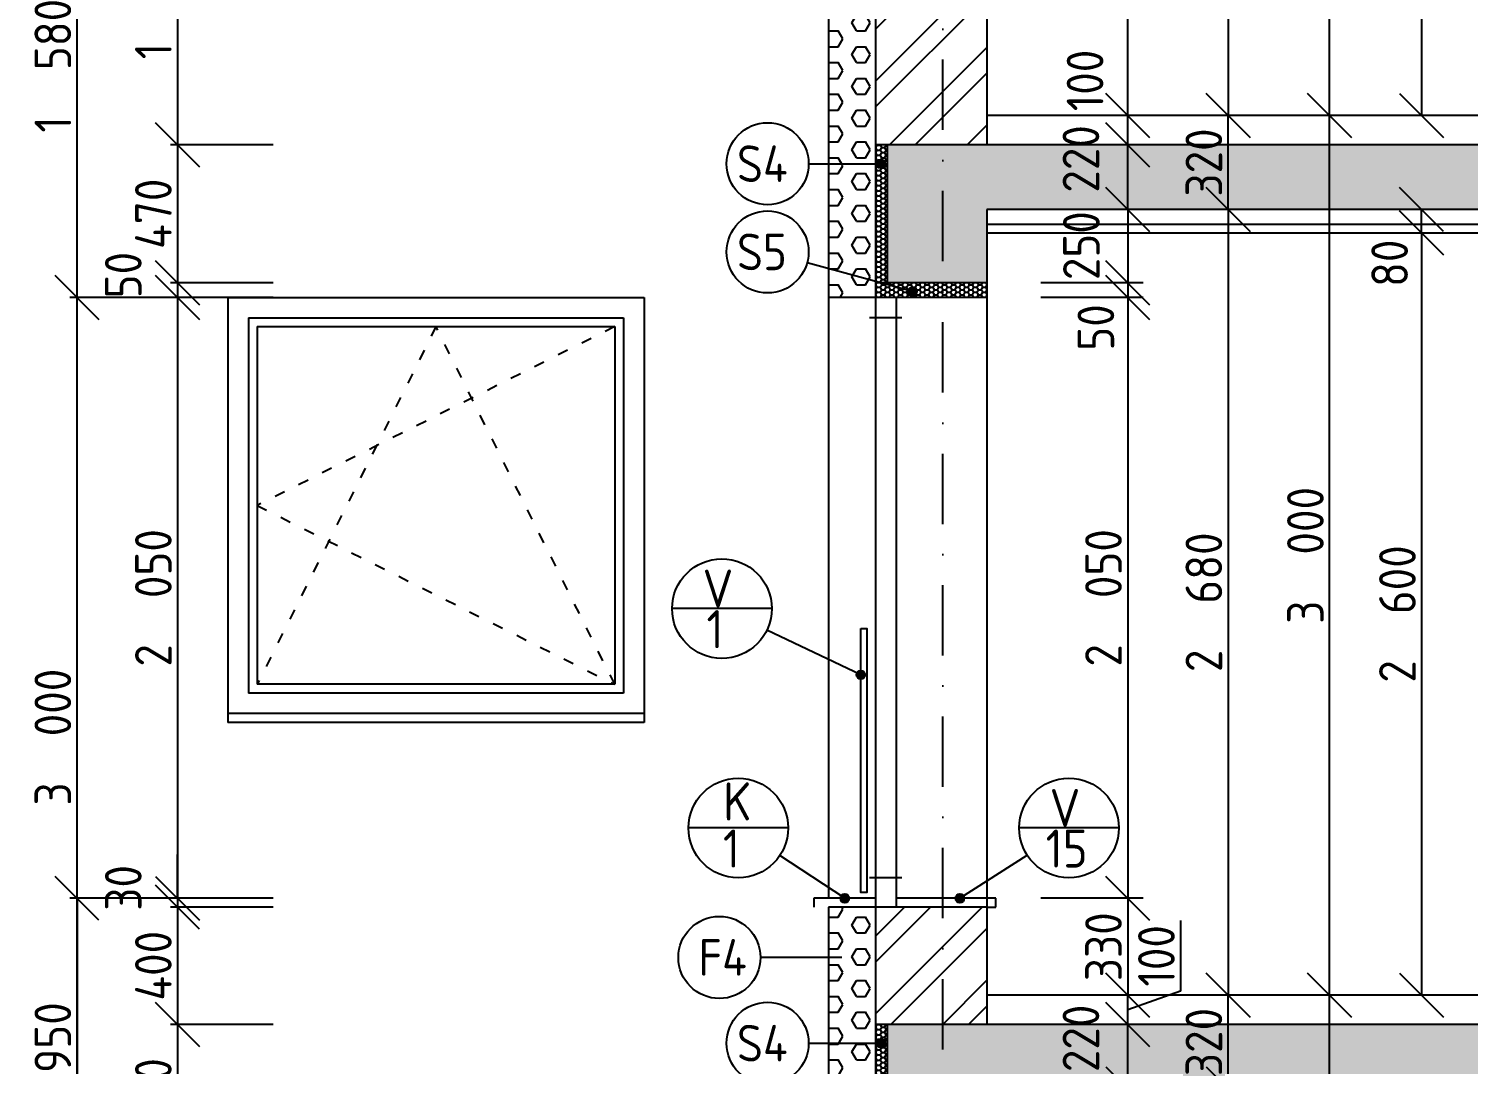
# Model space of a CAD drawing. Extents: x 3792242 to 5145247, y -1546315 to -1031918.
# Drawn here: x 3838721 to 3843633, y -1532880 to -1529348 of the extents above; entities that cross this region are included whole.
import ezdxf

# ---------------------------------------------------------------- set-up
doc = ezdxf.new("R2010")
doc.units = 0
doc.header["$MEASUREMENT"] = 0
doc.linetypes.add('ACAD_ISO03W100', pattern=[30, 12, -18])
doc.linetypes.add('BODKOCIARKOVANA_3', pattern=[5.6, 3, -1.3, 0, -1.3])
doc.layers.get('0').update_dxf_attribs({"linetype": 'CONTINUOUS'})
doc.layers.get('Defpoints').update_dxf_attribs({"color": 61, "linetype": 'CONTINUOUS'})
for name, color, linetype in [('KÓTY', 4, 'CONTINUOUS'), ('MÚRY', 1, 'CONTINUOUS'), ('OKNÁ', 143, 'CONTINUOUS'), ('osi', 253, 'CONTINUOUS'), ('TENKÁ', 7, 'CONTINUOUS'), ('ŠRAFY', 82, 'CONTINUOUS'), ('šrafy-múry', 8, 'CONTINUOUS')]:
    doc.layers.add(name, color=color, linetype=linetype)
doc.styles.add('STYLE1', font='isocp.shx')
doc.dimstyles.new('STANDARD-50', dxfattribs={"dimtxt": 125, "dimasz": 150, "dimexe": 10, "dimexo": 200, "dimgap": 20, "dimtad": 1, "dimdsep": 46, "dimlunit": 6, "dimtxsty": 'STYLE1', "dimblk1": 'OBLIQUE', "dimblk2": 'OBLIQUE', "dimsah": 1, "dimcen": 2.5, "dimse1": 1, "dimse2": 1, "dimadec": 0, "dimazin": 0, "dimtfac": 1, "dimtmove": 1, "dimatfit": 3, "dimldrblk": 'OBLIQUE', "dimfxl": 1, "dimtolj": 1, "dimtzin": 0, "dimarcsym": 0})
pattern_1 = [(45, (-126590.3, -401519.38), (-132.5825215, 132.5825215), []), (45, (-126501.92, -401519.38), (-132.5825215, 132.5825215), [])]

# ---------------------------------------------------------------- blocks, each defined once
blk = doc.blocks.new('_OBLIQUE')
at = {"color": 0, "linetype": 'ByBlock'}
blk.add_line((-0.5, -0.5), (0.5, 0.5), dxfattribs=at)
blk = doc.blocks.new('*D33435')
at = {"layer": 'Defpoints', "color": 0}
for p in [(3841990.2, -1532743.8), (3842470.7, -1532743.8), (3841990.2, -1532963.8)]:
    blk.add_point(p, dxfattribs=at)
at = {"layer": 'KÓTY', "color": 0, "lineweight": -2, "ltscale": 0.25}
blk.add_line((3842470.7, -1532963.8), (3842470.7, -1532743.8), dxfattribs=at)
at = {"layer": 'KÓTY', "color": 0, "linetype": 'ByBlock', "lineweight": -2, "xscale": 150, "yscale": 150, "zscale": 150}
for p, rotation in [((3842470.7, -1532743.8), 90), ((3842470.7, -1532963.8), 270)]:
    blk.add_blockref('_OBLIQUE', p, dxfattribs=dict(at, rotation=rotation))
at = {"layer": 'KÓTY', "color": 0, "insert": (3842311.2, -1532791.5), "char_height": 125, "attachment_point": 5, "rotation": 90, "style": 'STYLE1'}
blk.add_mtext('\\A1;220', dxfattribs=at)
blk = doc.blocks.new('*D33436')
at = {"layer": 'Defpoints', "color": 0}
for p in [(3842470.7, -1532643.8), (3842470.7, -1532643.8), (3842470.7, -1532743.8)]:
    blk.add_point(p, dxfattribs=at)
at = {"layer": 'KÓTY', "color": 0, "lineweight": -2, "ltscale": 0.25}
for p, q in [((3842651.2, -1532389.9), (3842651.2, -1532630)), ((3842651.2, -1532630), (3842470.7, -1532693.8)), ((3842470.7, -1532743.8), (3842470.7, -1532643.8))]:
    blk.add_line(p, q, dxfattribs=at)
at = {"layer": 'KÓTY', "color": 0, "linetype": 'ByBlock', "lineweight": -2, "xscale": 150, "yscale": 150, "zscale": 150}
for p, rotation in [((3842470.7, -1532643.8), 90), ((3842470.7, -1532743.8), 270)]:
    blk.add_blockref('_OBLIQUE', p, dxfattribs=dict(at, rotation=rotation))
at = {"layer": 'KÓTY', "color": 0, "insert": (3842568.7, -1532510), "char_height": 125, "attachment_point": 5, "rotation": 90, "style": 'STYLE1'}
blk.add_mtext('\\A1;100', dxfattribs=at)
blk = doc.blocks.new('*D33438')
at = {"layer": 'Defpoints', "color": 0}
for p in [(3841990.2, -1530213.8), (3841990.2, -1530263.8), (3842470.7, -1530263.8)]:
    blk.add_point(p, dxfattribs=at)
at = {"layer": 'KÓTY', "color": 0, "lineweight": -2, "ltscale": 0.25}
blk.add_line((3842470.7, -1530213.8), (3842470.7, -1530263.8), dxfattribs=at)
at = {"layer": 'KÓTY', "color": 0, "linetype": 'ByBlock', "lineweight": -2, "xscale": 150, "yscale": 150, "zscale": 150}
for p, rotation in [((3842470.7, -1530213.8), 90), ((3842470.7, -1530263.8), 270)]:
    blk.add_blockref('_OBLIQUE', p, dxfattribs=dict(at, rotation=rotation))
at = {"layer": 'KÓTY', "color": 0, "insert": (3842362.2, -1530366.5), "char_height": 125, "attachment_point": 5, "rotation": 90, "style": 'STYLE1'}
blk.add_mtext('\\A1;50', dxfattribs=at)
blk = doc.blocks.new('*D33439')
at = {"layer": 'Defpoints', "color": 0}
for p in [(3841990.2, -1529963.8), (3841990.2, -1530213.8), (3842470.7, -1530213.8)]:
    blk.add_point(p, dxfattribs=at)
at = {"layer": 'KÓTY', "color": 0, "lineweight": -2, "ltscale": 0.25}
blk.add_line((3842470.7, -1529963.8), (3842470.7, -1530213.8), dxfattribs=at)
at = {"layer": 'KÓTY', "color": 0, "linetype": 'ByBlock', "lineweight": -2, "xscale": 150, "yscale": 150, "zscale": 150}
for p, rotation in [((3842470.7, -1529963.8), 90), ((3842470.7, -1530213.8), 270)]:
    blk.add_blockref('_OBLIQUE', p, dxfattribs=dict(at, rotation=rotation))
at = {"layer": 'KÓTY', "color": 0, "insert": (3842312.7, -1530087.5), "char_height": 125, "attachment_point": 5, "rotation": 90, "style": 'STYLE1'}
blk.add_mtext('\\A1;250', dxfattribs=at)
blk = doc.blocks.new('*D33442')
at = {"layer": 'Defpoints', "color": 0}
for p in [(3841990.2, -1529743.8), (3842470.7, -1529743.8), (3841990.2, -1529963.8)]:
    blk.add_point(p, dxfattribs=at)
at = {"layer": 'KÓTY', "color": 0, "lineweight": -2, "ltscale": 0.25}
blk.add_line((3842470.7, -1529963.8), (3842470.7, -1529743.8), dxfattribs=at)
at = {"layer": 'KÓTY', "color": 0, "linetype": 'ByBlock', "lineweight": -2, "xscale": 150, "yscale": 150, "zscale": 150}
for p, rotation in [((3842470.7, -1529743.8), 90), ((3842470.7, -1529963.8), 270)]:
    blk.add_blockref('_OBLIQUE', p, dxfattribs=dict(at, rotation=rotation))
at = {"layer": 'KÓTY', "color": 0, "insert": (3842311.2, -1529791.5), "char_height": 125, "attachment_point": 5, "rotation": 90, "style": 'STYLE1'}
blk.add_mtext('\\A1;220', dxfattribs=at)
blk = doc.blocks.new('*D33443')
at = {"layer": 'Defpoints', "color": 0}
for p in [(3842470.7, -1529643.8), (3842470.7, -1529643.8), (3842470.7, -1529743.8)]:
    blk.add_point(p, dxfattribs=at)
at = {"layer": 'KÓTY', "color": 0, "lineweight": -2, "ltscale": 0.25}
blk.add_line((3842470.7, -1529743.8), (3842470.7, -1529643.8), dxfattribs=at)
at = {"layer": 'KÓTY', "color": 0, "linetype": 'ByBlock', "lineweight": -2, "xscale": 150, "yscale": 150, "zscale": 150}
for p, rotation in [((3842470.7, -1529643.8), 90), ((3842470.7, -1529743.8), 270)]:
    blk.add_blockref('_OBLIQUE', p, dxfattribs=dict(at, rotation=rotation))
at = {"layer": 'KÓTY', "color": 0, "insert": (3842325.2, -1529524), "char_height": 125, "attachment_point": 5, "rotation": 90, "style": 'STYLE1'}
blk.add_mtext('\\A1;100', dxfattribs=at)
blk = doc.blocks.new('*D33447')
at = {"layer": 'Defpoints', "color": 0}
for p in [(3842470.7, -1528683.8), (3842470.7, -1528683.8), (3842470.7, -1529643.8)]:
    blk.add_point(p, dxfattribs=at)
at = {"layer": 'KÓTY', "color": 0, "lineweight": -2, "ltscale": 0.25}
blk.add_line((3842470.7, -1529643.8), (3842470.7, -1528683.8), dxfattribs=at)
at = {"layer": 'KÓTY', "color": 0, "linetype": 'ByBlock', "lineweight": -2, "xscale": 150, "yscale": 150, "zscale": 150}
for p, rotation in [((3842470.7, -1528683.8), 90), ((3842470.7, -1529643.8), 270)]:
    blk.add_blockref('_OBLIQUE', p, dxfattribs=dict(at, rotation=rotation))
at = {"layer": 'KÓTY', "color": 0, "insert": (3842388.2, -1529163.8), "char_height": 125, "attachment_point": 5, "rotation": 90, "style": 'STYLE1'}
blk.add_mtext('\\A1;960', dxfattribs=at)
blk = doc.blocks.new('*D33451')
at = {"layer": 'Defpoints', "color": 0}
for p in [(3842825.7, -1532643.8), (3843159.7, -1532643.8), (3842825.7, -1535643.8)]:
    blk.add_point(p, dxfattribs=at)
at = {"layer": 'KÓTY', "color": 0, "lineweight": -2, "ltscale": 0.25}
blk.add_line((3843159.7, -1535643.8), (3843159.7, -1532643.8), dxfattribs=at)
at = {"layer": 'KÓTY', "color": 0, "linetype": 'ByBlock', "lineweight": -2, "xscale": 150, "yscale": 150, "zscale": 150}
for p, rotation in [((3843159.7, -1532643.8), 90), ((3843159.7, -1535643.8), 270)]:
    blk.add_blockref('_OBLIQUE', p, dxfattribs=dict(at, rotation=rotation))
at = {"layer": 'KÓTY', "color": 0, "insert": (3843077.2, -1534143.8), "char_height": 125, "attachment_point": 5, "rotation": 90, "style": 'STYLE1'}
blk.add_mtext('\\A1;3ﾠ000', dxfattribs=at)
blk = doc.blocks.new('*D33452')
at = {"layer": 'Defpoints', "color": 0}
for p in [(3842825.7, -1529643.8), (3843159.7, -1529643.8), (3842825.7, -1532643.8)]:
    blk.add_point(p, dxfattribs=at)
at = {"layer": 'KÓTY', "color": 0, "lineweight": -2, "ltscale": 0.25}
blk.add_line((3843159.7, -1532643.8), (3843159.7, -1529643.8), dxfattribs=at)
at = {"layer": 'KÓTY', "color": 0, "linetype": 'ByBlock', "lineweight": -2, "xscale": 150, "yscale": 150, "zscale": 150}
for p, rotation in [((3843159.7, -1529643.8), 90), ((3843159.7, -1532643.8), 270)]:
    blk.add_blockref('_OBLIQUE', p, dxfattribs=dict(at, rotation=rotation))
at = {"layer": 'KÓTY', "color": 0, "insert": (3843077.2, -1531143.8), "char_height": 125, "attachment_point": 5, "rotation": 90, "style": 'STYLE1'}
blk.add_mtext('\\A1;3ﾠ000', dxfattribs=at)
blk = doc.blocks.new('*D33453')
at = {"layer": 'Defpoints', "color": 0}
for p in [(3842825.7, -1526643.8), (3843159.7, -1526643.8), (3842825.7, -1529643.8)]:
    blk.add_point(p, dxfattribs=at)
at = {"layer": 'KÓTY', "color": 0, "lineweight": -2, "ltscale": 0.25}
blk.add_line((3843159.7, -1529643.8), (3843159.7, -1526643.8), dxfattribs=at)
at = {"layer": 'KÓTY', "color": 0, "linetype": 'ByBlock', "lineweight": -2, "xscale": 150, "yscale": 150, "zscale": 150}
for p, rotation in [((3843159.7, -1526643.8), 90), ((3843159.7, -1529643.8), 270)]:
    blk.add_blockref('_OBLIQUE', p, dxfattribs=dict(at, rotation=rotation))
at = {"layer": 'KÓTY', "color": 0, "insert": (3843077.2, -1528143.8), "char_height": 125, "attachment_point": 5, "rotation": 90, "style": 'STYLE1'}
blk.add_mtext('\\A1;3ﾠ000', dxfattribs=at)
blk = doc.blocks.new('*D33454')
at = {"layer": 'Defpoints', "color": 0}
for p in [(3842813.2, -1532643.8), (3842813.2, -1532643.8), (3842813.2, -1532963.8)]:
    blk.add_point(p, dxfattribs=at)
at = {"layer": 'KÓTY', "color": 0, "lineweight": -2, "ltscale": 0.25}
blk.add_line((3842813.2, -1532963.8), (3842813.2, -1532643.8), dxfattribs=at)
at = {"layer": 'KÓTY', "color": 0, "linetype": 'ByBlock', "lineweight": -2, "xscale": 150, "yscale": 150, "zscale": 150}
for p, rotation in [((3842813.2, -1532643.8), 90), ((3842813.2, -1532963.8), 270)]:
    blk.add_blockref('_OBLIQUE', p, dxfattribs=dict(at, rotation=rotation))
at = {"layer": 'KÓTY', "color": 0, "insert": (3842730.7, -1532803.8), "char_height": 125, "attachment_point": 5, "rotation": 90, "style": 'STYLE1'}
blk.add_mtext('\\A1;320', dxfattribs=at)
blk = doc.blocks.new('*D33455')
at = {"layer": 'Defpoints', "color": 0}
for p in [(3842470.7, -1529963.8), (3842470.7, -1532643.8), (3842813.2, -1532643.8)]:
    blk.add_point(p, dxfattribs=at)
at = {"layer": 'KÓTY', "color": 0, "lineweight": -2, "ltscale": 0.25}
blk.add_line((3842813.2, -1529963.8), (3842813.2, -1532643.8), dxfattribs=at)
at = {"layer": 'KÓTY', "color": 0, "linetype": 'ByBlock', "lineweight": -2, "xscale": 150, "yscale": 150, "zscale": 150}
for p, rotation in [((3842813.2, -1529963.8), 90), ((3842813.2, -1532643.8), 270)]:
    blk.add_blockref('_OBLIQUE', p, dxfattribs=dict(at, rotation=rotation))
at = {"layer": 'KÓTY', "color": 0, "insert": (3842730.7, -1531303.8), "char_height": 125, "attachment_point": 5, "rotation": 90, "style": 'STYLE1'}
blk.add_mtext('\\A1;2ﾠ680', dxfattribs=at)
blk = doc.blocks.new('*D33456')
at = {"layer": 'Defpoints', "color": 0}
for p in [(3842813.2, -1529643.8), (3842813.2, -1529643.8), (3842813.2, -1529963.8)]:
    blk.add_point(p, dxfattribs=at)
at = {"layer": 'KÓTY', "color": 0, "lineweight": -2, "ltscale": 0.25}
blk.add_line((3842813.2, -1529963.8), (3842813.2, -1529643.8), dxfattribs=at)
at = {"layer": 'KÓTY', "color": 0, "linetype": 'ByBlock', "lineweight": -2, "xscale": 150, "yscale": 150, "zscale": 150}
for p, rotation in [((3842813.2, -1529643.8), 90), ((3842813.2, -1529963.8), 270)]:
    blk.add_blockref('_OBLIQUE', p, dxfattribs=dict(at, rotation=rotation))
at = {"layer": 'KÓTY', "color": 0, "insert": (3842730.7, -1529803.8), "char_height": 125, "attachment_point": 5, "rotation": 90, "style": 'STYLE1'}
blk.add_mtext('\\A1;320', dxfattribs=at)
blk = doc.blocks.new('*D33457')
at = {"layer": 'Defpoints', "color": 0}
for p in [(3842470.7, -1526963.8), (3842470.7, -1529643.8), (3842813.2, -1529643.8)]:
    blk.add_point(p, dxfattribs=at)
at = {"layer": 'KÓTY', "color": 0, "lineweight": -2, "ltscale": 0.25}
blk.add_line((3842813.2, -1526963.8), (3842813.2, -1529643.8), dxfattribs=at)
at = {"layer": 'KÓTY', "color": 0, "linetype": 'ByBlock', "lineweight": -2, "xscale": 150, "yscale": 150, "zscale": 150}
for p, rotation in [((3842813.2, -1526963.8), 90), ((3842813.2, -1529643.8), 270)]:
    blk.add_blockref('_OBLIQUE', p, dxfattribs=dict(at, rotation=rotation))
at = {"layer": 'KÓTY', "color": 0, "insert": (3842730.7, -1528303.8), "char_height": 125, "attachment_point": 5, "rotation": 90, "style": 'STYLE1'}
blk.add_mtext('\\A1;2ﾠ680', dxfattribs=at)
blk = doc.blocks.new('*D33459')
at = {"layer": 'Defpoints', "color": 0}
for p in [(3843134.2, -1530043.8), (3843134.2, -1532643.8), (3843473.7, -1532643.8)]:
    blk.add_point(p, dxfattribs=at)
at = {"layer": 'KÓTY', "color": 0, "lineweight": -2, "ltscale": 0.25}
blk.add_line((3843473.7, -1530043.8), (3843473.7, -1532643.8), dxfattribs=at)
at = {"layer": 'KÓTY', "color": 0, "linetype": 'ByBlock', "lineweight": -2, "xscale": 150, "yscale": 150, "zscale": 150}
for p, rotation in [((3843473.7, -1530043.8), 90), ((3843473.7, -1532643.8), 270)]:
    blk.add_blockref('_OBLIQUE', p, dxfattribs=dict(at, rotation=rotation))
at = {"layer": 'KÓTY', "color": 0, "insert": (3843391.2, -1531343.8), "char_height": 125, "attachment_point": 5, "rotation": 90, "style": 'STYLE1'}
blk.add_mtext('\\A1;2ﾠ600', dxfattribs=at)
blk = doc.blocks.new('*D33460')
at = {"layer": 'Defpoints', "color": 0}
for p in [(3843134.2, -1527043.8), (3843134.2, -1529643.8), (3843473.7, -1529643.8)]:
    blk.add_point(p, dxfattribs=at)
at = {"layer": 'KÓTY', "color": 0, "lineweight": -2, "ltscale": 0.25}
blk.add_line((3843473.7, -1527043.8), (3843473.7, -1529643.8), dxfattribs=at)
at = {"layer": 'KÓTY', "color": 0, "linetype": 'ByBlock', "lineweight": -2, "xscale": 150, "yscale": 150, "zscale": 150}
for p, rotation in [((3843473.7, -1527043.8), 90), ((3843473.7, -1529643.8), 270)]:
    blk.add_blockref('_OBLIQUE', p, dxfattribs=dict(at, rotation=rotation))
at = {"layer": 'KÓTY', "color": 0, "insert": (3843391.2, -1528343.8), "char_height": 125, "attachment_point": 5, "rotation": 90, "style": 'STYLE1'}
blk.add_mtext('\\A1;2ﾠ600', dxfattribs=at)
blk = doc.blocks.new('*D33471')
at = {"layer": 'Defpoints', "color": 0}
for p in [(3841990.2, -1530263.8), (3841990.2, -1532313.8), (3842470.7, -1532313.8)]:
    blk.add_point(p, dxfattribs=at)
at = {"layer": 'KÓTY', "color": 0, "lineweight": -2, "ltscale": 0.25}
blk.add_line((3842470.7, -1530263.8), (3842470.7, -1532313.8), dxfattribs=at)
at = {"layer": 'KÓTY', "color": 0, "linetype": 'ByBlock', "lineweight": -2, "xscale": 150, "yscale": 150, "zscale": 150}
for p, rotation in [((3842470.7, -1530263.8), 90), ((3842470.7, -1532313.8), 270)]:
    blk.add_blockref('_OBLIQUE', p, dxfattribs=dict(at, rotation=rotation))
at = {"layer": 'KÓTY', "color": 0, "insert": (3842388.2, -1531288.8), "char_height": 125, "attachment_point": 5, "rotation": 90, "style": 'STYLE1'}
blk.add_mtext('\\A1;2ﾠ050', dxfattribs=at)
blk = doc.blocks.new('*D33472')
at = {"layer": 'Defpoints', "color": 0}
for p in [(3841990.2, -1532313.8), (3841990.2, -1532643.8), (3842470.7, -1532643.8)]:
    blk.add_point(p, dxfattribs=at)
at = {"layer": 'KÓTY', "color": 0, "lineweight": -2, "ltscale": 0.25}
blk.add_line((3842470.7, -1532313.8), (3842470.7, -1532643.8), dxfattribs=at)
at = {"layer": 'KÓTY', "color": 0, "linetype": 'ByBlock', "lineweight": -2, "xscale": 150, "yscale": 150, "zscale": 150}
for p, rotation in [((3842470.7, -1532313.8), 90), ((3842470.7, -1532643.8), 270)]:
    blk.add_blockref('_OBLIQUE', p, dxfattribs=dict(at, rotation=rotation))
at = {"layer": 'KÓTY', "color": 0, "insert": (3842388.2, -1532478.8), "char_height": 125, "attachment_point": 5, "rotation": 90, "style": 'STYLE1'}
blk.add_mtext('\\A1;330', dxfattribs=at)
blk = doc.blocks.new('*D33483')
at = {"layer": 'Defpoints', "color": 0}
for p in [(3843473.7, -1529963.8), (3843473.7, -1529963.8), (3843473.7, -1530043.8)]:
    blk.add_point(p, dxfattribs=at)
at = {"layer": 'KÓTY', "color": 0, "lineweight": -2, "ltscale": 0.25}
blk.add_line((3843473.7, -1530043.8), (3843473.7, -1529963.8), dxfattribs=at)
at = {"layer": 'KÓTY', "color": 0, "linetype": 'ByBlock', "lineweight": -2, "xscale": 150, "yscale": 150, "zscale": 150}
for p, rotation in [((3843473.7, -1529963.8), 90), ((3843473.7, -1530043.8), 270)]:
    blk.add_blockref('_OBLIQUE', p, dxfattribs=dict(at, rotation=rotation))
at = {"layer": 'KÓTY', "color": 0, "insert": (3843364.7, -1530147.5), "char_height": 125, "attachment_point": 5, "rotation": 90, "style": 'STYLE1'}
blk.add_mtext('\\A1;80', dxfattribs=at)
blk = doc.blocks.new('*D49506')
at = {"layer": 'Defpoints', "color": 0}
for p in [(3841450.2, -1532313.8), (3838885.2, -1533263.8), (3841450.2, -1533263.8)]:
    blk.add_point(p, dxfattribs=at)
at = {"layer": 'KÓTY', "color": 0, "lineweight": -2, "ltscale": 0.25}
blk.add_line((3838885.2, -1532313.8), (3838885.2, -1533263.8), dxfattribs=at)
at = {"layer": 'KÓTY', "color": 0, "linetype": 'ByBlock', "lineweight": -2, "xscale": 150, "yscale": 150, "zscale": 150}
for p, rotation in [((3838885.2, -1532313.8), 90), ((3838885.2, -1533263.8), 270)]:
    blk.add_blockref('_OBLIQUE', p, dxfattribs=dict(at, rotation=rotation))
at = {"layer": 'KÓTY', "color": 0, "insert": (3838802.7, -1532788.8), "char_height": 125, "attachment_point": 5, "rotation": 90, "style": 'STYLE1'}
blk.add_mtext('\\A1;950', dxfattribs=at)
blk = doc.blocks.new('*D49507')
at = {"layer": 'Defpoints', "color": 0}
for p in [(3838885.2, -1530263.8), (3841450.2, -1530263.8), (3841450.2, -1533263.8)]:
    blk.add_point(p, dxfattribs=at)
at = {"layer": 'KÓTY', "color": 0, "lineweight": -2, "ltscale": 0.25}
blk.add_line((3838885.2, -1533263.8), (3838885.2, -1530263.8), dxfattribs=at)
at = {"layer": 'KÓTY', "color": 0, "linetype": 'ByBlock', "lineweight": -2, "xscale": 150, "yscale": 150, "zscale": 150}
for p, rotation in [((3838885.2, -1530263.8), 90), ((3838885.2, -1533263.8), 270)]:
    blk.add_blockref('_OBLIQUE', p, dxfattribs=dict(at, rotation=rotation))
at = {"layer": 'KÓTY', "color": 0, "insert": (3838802.7, -1531763.8), "char_height": 125, "attachment_point": 5, "rotation": 90, "style": 'STYLE1'}
blk.add_mtext('\\A1;3ﾠ000', dxfattribs=at)
blk = doc.blocks.new('*D49508')
at = {"layer": 'Defpoints', "color": 0}
for p in [(3838885.2, -1528683.8), (3841450.2, -1528683.8), (3841450.2, -1530263.8)]:
    blk.add_point(p, dxfattribs=at)
at = {"layer": 'KÓTY', "color": 0, "lineweight": -2, "ltscale": 0.25}
blk.add_line((3838885.2, -1530263.8), (3838885.2, -1528683.8), dxfattribs=at)
at = {"layer": 'KÓTY', "color": 0, "linetype": 'ByBlock', "lineweight": -2, "xscale": 150, "yscale": 150, "zscale": 150}
for p, rotation in [((3838885.2, -1528683.8), 90), ((3838885.2, -1530263.8), 270)]:
    blk.add_blockref('_OBLIQUE', p, dxfattribs=dict(at, rotation=rotation))
at = {"layer": 'KÓTY', "color": 0, "insert": (3838802.7, -1529473.8), "char_height": 125, "attachment_point": 5, "rotation": 90, "style": 'STYLE1'}
blk.add_mtext('\\A1;1ﾠ580', dxfattribs=at)
blk = doc.blocks.new('*D49515')
at = {"layer": 'Defpoints', "color": 0}
for p in [(3841990.2, -1528713.8), (3839228.2, -1529743.8), (3841610.2, -1529743.8)]:
    blk.add_point(p, dxfattribs=at)
at = {"layer": 'KÓTY', "color": 0, "lineweight": -2, "ltscale": 0.25}
blk.add_line((3839228.2, -1528713.8), (3839228.2, -1529743.8), dxfattribs=at)
at = {"layer": 'KÓTY', "color": 0, "linetype": 'ByBlock', "lineweight": -2, "xscale": 150, "yscale": 150, "zscale": 150}
for p, rotation in [((3839228.2, -1528713.8), 90), ((3839228.2, -1529743.8), 270)]:
    blk.add_blockref('_OBLIQUE', p, dxfattribs=dict(at, rotation=rotation))
at = {"layer": 'KÓTY', "color": 0, "insert": (3839145.7, -1529228.8), "char_height": 125, "attachment_point": 5, "rotation": 90, "style": 'STYLE1'}
blk.add_mtext('\\A1;1ﾠ030', dxfattribs=at)
blk = doc.blocks.new('*D49516')
at = {"layer": 'Defpoints', "color": 0}
for p in [(3841610.2, -1529743.8), (3839228.2, -1530213.8), (3841650.2, -1530213.8)]:
    blk.add_point(p, dxfattribs=at)
at = {"layer": 'KÓTY', "color": 0, "lineweight": -2, "ltscale": 0.25}
blk.add_line((3839228.2, -1529743.8), (3839228.2, -1530213.8), dxfattribs=at)
at = {"layer": 'KÓTY', "color": 0, "linetype": 'ByBlock', "lineweight": -2, "xscale": 150, "yscale": 150, "zscale": 150}
for p, rotation in [((3839228.2, -1529743.8), 90), ((3839228.2, -1530213.8), 270)]:
    blk.add_blockref('_OBLIQUE', p, dxfattribs=dict(at, rotation=rotation))
at = {"layer": 'KÓTY', "color": 0, "insert": (3839145.7, -1529978.8), "char_height": 125, "attachment_point": 5, "rotation": 90, "style": 'STYLE1'}
blk.add_mtext('\\A1;470', dxfattribs=at)
blk = doc.blocks.new('*D49517')
at = {"layer": 'Defpoints', "color": 0}
for p in [(3841650.2, -1530213.8), (3839228.2, -1530263.8), (3841650.2, -1530263.8)]:
    blk.add_point(p, dxfattribs=at)
at = {"layer": 'KÓTY', "color": 0, "lineweight": -2, "ltscale": 0.25}
blk.add_line((3839228.2, -1530213.8), (3839228.2, -1530263.8), dxfattribs=at)
at = {"layer": 'KÓTY', "color": 0, "linetype": 'ByBlock', "lineweight": -2, "xscale": 150, "yscale": 150, "zscale": 150}
for p, rotation in [((3839228.2, -1530213.8), 90), ((3839228.2, -1530263.8), 270)]:
    blk.add_blockref('_OBLIQUE', p, dxfattribs=dict(at, rotation=rotation))
at = {"layer": 'KÓTY', "color": 0, "insert": (3839043.2, -1530188), "char_height": 125, "attachment_point": 5, "rotation": 90, "style": 'STYLE1'}
blk.add_mtext('\\A1;50', dxfattribs=at)
blk = doc.blocks.new('*D49518')
at = {"layer": 'Defpoints', "color": 0}
for p in [(3841650.2, -1530263.8), (3839228.2, -1532313.8), (3841680.2, -1532313.8)]:
    blk.add_point(p, dxfattribs=at)
at = {"layer": 'KÓTY', "color": 0, "lineweight": -2, "ltscale": 0.25}
blk.add_line((3839228.2, -1530263.8), (3839228.2, -1532313.8), dxfattribs=at)
at = {"layer": 'KÓTY', "color": 0, "linetype": 'ByBlock', "lineweight": -2, "xscale": 150, "yscale": 150, "zscale": 150}
for p, rotation in [((3839228.2, -1530263.8), 90), ((3839228.2, -1532313.8), 270)]:
    blk.add_blockref('_OBLIQUE', p, dxfattribs=dict(at, rotation=rotation))
at = {"layer": 'KÓTY', "color": 0, "insert": (3839145.7, -1531288.8), "char_height": 125, "attachment_point": 5, "rotation": 90, "style": 'STYLE1'}
blk.add_mtext('\\A1;2ﾠ050', dxfattribs=at)
blk = doc.blocks.new('*D49519')
at = {"layer": 'Defpoints', "color": 0}
for p in [(3839228.2, -1532343.8), (3841680.2, -1532313.8), (3841680.2, -1532343.8)]:
    blk.add_point(p, dxfattribs=at)
at = {"layer": 'KÓTY', "color": 0, "lineweight": -2, "ltscale": 0.25}
for p, q in [((3839228.2, -1532313.8), (3839228.2, -1532163.8)), ((3839228.2, -1532313.8), (3839228.2, -1532343.8)), ((3839228.2, -1532343.8), (3839228.2, -1532493.8))]:
    blk.add_line(p, q, dxfattribs=at)
at = {"layer": 'KÓTY', "color": 0, "linetype": 'ByBlock', "lineweight": -2, "xscale": 150, "yscale": 150, "zscale": 150}
for p, rotation in [((3839228.2, -1532313.8), 270), ((3839228.2, -1532343.8), 90)]:
    blk.add_blockref('_OBLIQUE', p, dxfattribs=dict(at, rotation=rotation))
at = {"layer": 'KÓTY', "color": 0, "insert": (3839043.2, -1532278), "char_height": 125, "attachment_point": 5, "rotation": 90, "style": 'STYLE1'}
blk.add_mtext('\\A1;30', dxfattribs=at)
blk = doc.blocks.new('*D49520')
at = {"layer": 'Defpoints', "color": 0}
for p in [(3841680.2, -1532343.8), (3839228.2, -1532743.8), (3841680.2, -1532743.8)]:
    blk.add_point(p, dxfattribs=at)
at = {"layer": 'KÓTY', "color": 0, "lineweight": -2, "ltscale": 0.25}
blk.add_line((3839228.2, -1532343.8), (3839228.2, -1532743.8), dxfattribs=at)
at = {"layer": 'KÓTY', "color": 0, "linetype": 'ByBlock', "lineweight": -2, "xscale": 150, "yscale": 150, "zscale": 150}
for p, rotation in [((3839228.2, -1532343.8), 90), ((3839228.2, -1532743.8), 270)]:
    blk.add_blockref('_OBLIQUE', p, dxfattribs=dict(at, rotation=rotation))
at = {"layer": 'KÓTY', "color": 0, "insert": (3839145.7, -1532543.8), "char_height": 125, "attachment_point": 5, "rotation": 90, "style": 'STYLE1'}
blk.add_mtext('\\A1;400', dxfattribs=at)
blk = doc.blocks.new('*D49521')
at = {"layer": 'Defpoints', "color": 0}
for p in [(3841680.2, -1532743.8), (3839228.2, -1533213.8), (3841650.2, -1533213.8)]:
    blk.add_point(p, dxfattribs=at)
at = {"layer": 'KÓTY', "color": 0, "lineweight": -2, "ltscale": 0.25}
blk.add_line((3839228.2, -1532743.8), (3839228.2, -1533213.8), dxfattribs=at)
at = {"layer": 'KÓTY', "color": 0, "linetype": 'ByBlock', "lineweight": -2, "xscale": 150, "yscale": 150, "zscale": 150}
for p, rotation in [((3839228.2, -1532743.8), 90), ((3839228.2, -1533213.8), 270)]:
    blk.add_blockref('_OBLIQUE', p, dxfattribs=dict(at, rotation=rotation))
at = {"layer": 'KÓTY', "color": 0, "insert": (3839145.7, -1532978.8), "char_height": 125, "attachment_point": 5, "rotation": 90, "style": 'STYLE1'}
blk.add_mtext('\\A1;470', dxfattribs=at)

msp = doc.modelspace()

# ---------------------------------------------------------------- hatches: boundary and pattern name
at = {"layer": 'TENKÁ'}
h = msp.add_hatch(color=256, dxfattribs=at)
h.dxf.hatch_style = 1
h.paths.add_polyline_path([(3841627.693, -1529793.176, 2.41421356), (3841642.693, -1529808.176, 0.41421356)])
h = msp.add_hatch(color=256, dxfattribs=at)
h.dxf.hatch_style = 1
h.paths.add_polyline_path([(3841736.693, -1530228.946, -2.41421356), (3841721.693, -1530243.946, -0.41421356)])
h = msp.add_hatch(color=256, dxfattribs=at)
h.dxf.hatch_style = 1
h.paths.add_polyline_path([(3841560.193, -1531536.27, -2.41421356), (3841545.193, -1531551.27, -0.41421356)])
h = msp.add_hatch(color=256, dxfattribs=at)
h.dxf.hatch_style = 1
h.paths.add_polyline_path([(3841505.193, -1532298.77, 2.41421356), (3841520.193, -1532313.77, 0.41421356)])
h = msp.add_hatch(color=256, dxfattribs=at)
h.dxf.hatch_style = 1
h.paths.add_polyline_path([(3841898.193, -1532298.77, 2.41421356), (3841913.193, -1532313.77, 0.41421356)])
h = msp.add_hatch(color=256, dxfattribs=at)
h.dxf.hatch_style = 1
h.paths.add_polyline_path([(3841627.693, -1532793.176, 2.41421356), (3841642.693, -1532808.176, 0.41421356)])
at = {"layer": 'ŠRAFY'}
h = msp.add_hatch(dxfattribs=at)
h.set_pattern_fill('HEX', color=256, scale=250)
h.set_pattern_definition([(0, (-601642.31, 6000), (0, 54.12658774), [31.25, -62.5]), (120, (-601642.31, 6000), (-46.875, -27.06329387), [31.25, -62.5]), (60, (-601611.06, 6000), (-46.875, 27.06329387), [31.25, -62.5])])
h.paths.add_polyline_path([(3841450.193, -1528713.77), (3841450.193, -1530263.77), (3841610.193, -1530263.77), (3841610.193, -1530213.77), (3841610.193, -1529743.77), (3841610.193, -1528713.77)])
h = msp.add_hatch(dxfattribs=at)
h.set_pattern_fill('ANSI32', color=256, scale=500)
h.set_pattern_definition(pattern_1)
h.paths.add_polyline_path([(3841610.193, -1529743.77), (3841990.193, -1529743.77), (3841990.193, -1529643.77), (3841990.193, -1528713.77), (3841610.193, -1528713.77)])
h = msp.add_hatch(dxfattribs=at)
h.set_pattern_fill('HONEY', color=256, scale=80)
h.set_pattern_definition([(0, (-601518.807, -29883.5), (15, 8.660254038), [10, -20]), (120, (-601518.807, -29883.5), (-15, 8.660254038), [10, -20]), (60, (-601518.807, -29883.5), (4e-15, 17.320508076), [-20, 10])])
h.paths.add_polyline_path([(3841610.193, -1530213.77), (3841650.193, -1530213.77), (3841650.193, -1529743.77), (3841610.193, -1529743.77)])
h = msp.add_hatch(dxfattribs=at)
h.set_pattern_fill('HONEY', color=256, scale=80)
h.set_pattern_definition([(0, (-601518.807, -29883.5), (15, 8.660254038), [10, -20]), (120, (-601518.807, -29883.5), (-15, 8.660254038), [10, -20]), (60, (-601518.807, -29883.5), (3e-15, 17.320508076), [-20, 10])])
h.paths.add_polyline_path([(3841990.193, -1530263.77), (3841990.193, -1530213.77), (3841920.193, -1530213.77), (3841890.193, -1530213.77), (3841820.193, -1530213.77), (3841750.193, -1530213.77), (3841680.193, -1530213.77), (3841610.193, -1530213.77), (3841610.193, -1530263.77), (3841680.193, -1530263.77)])
h = msp.add_hatch(dxfattribs=at)
h.set_pattern_fill('HEX', color=256, scale=250)
h.set_pattern_definition([(0, (-601642.31, 2e-09), (0, 54.12658774), [31.25, -62.5]), (120, (-601642.31, 2e-09), (-46.875, -27.06329387), [31.25, -62.5]), (60, (-601611.06, 2e-09), (-46.875, 27.06329387), [31.25, -62.5])])
h.paths.add_polyline_path([(3841610.193, -1532743.77), (3841610.193, -1532343.77), (3841450.193, -1532343.77), (3841450.193, -1533263.77), (3841610.193, -1533263.77), (3841610.193, -1533213.77)])
h = msp.add_hatch(dxfattribs=at)
h.set_pattern_fill('ANSI32', color=256, scale=500)
h.set_pattern_definition(pattern_1)
h.paths.add_polyline_path([(3841990.193, -1532743.77), (3841990.193, -1532643.77), (3841990.193, -1532343.77), (3841680.193, -1532343.77), (3841610.193, -1532343.77), (3841610.193, -1532743.77), (3841690.193, -1532743.77)])
h = msp.add_hatch(dxfattribs=at)
h.set_pattern_fill('HONEY', color=256, scale=80)
h.set_pattern_definition([(0, (-601518.807, -32883.5), (15, 8.660254038), [10, -20]), (120, (-601518.807, -32883.5), (-15, 8.660254038), [10, -20]), (60, (-601518.807, -32883.5), (4e-15, 17.320508076), [-20, 10])])
h.paths.add_polyline_path([(3841610.193, -1533213.77), (3841650.193, -1533213.77), (3841650.193, -1532743.77), (3841610.193, -1532743.77)])
at = {"layer": 'šrafy-múry'}
h = msp.add_hatch(dxfattribs=at)
h.set_pattern_fill('ANSI36', color=253, scale=800, angle=360)
h.set_pattern_definition([(45, (-94128.81, 6000), (53.0330086, 194.4543648), [250, -50, 0, -50])])
h.paths.add_polyline_path([(3841990.193, -1530213.77), (3841990.193, -1529963.77), (3845155.193, -1529963.77), (3845270.193, -1529963.77), (3846985.193, -1529963.77), (3847035.193, -1529963.77), (3847150.193, -1529963.77), (3847220.193, -1529963.77), (3849405.193, -1529963.77), (3849660.193, -1529963.77), (3849775.193, -1529963.77), (3854910.193, -1529963.77), (3855210.193, -1529963.77), (3855290.193, -1529963.77), (3855450.193, -1529963.77), (3856800.193, -1529963.77), (3856800.193, -1529793.77), (3856780.193, -1529793.77), (3856730.193, -1529793.77), (3855290.193, -1529793.77), (3855220.193, -1529793.77), (3855210.193, -1529793.77), (3855210.193, -1529743.77), (3849775.193, -1529743.77), (3849660.193, -1529743.77), (3847150.193, -1529743.77), (3847035.193, -1529743.77), (3846985.193, -1529743.77), (3845270.193, -1529743.77), (3845155.193, -1529743.77), (3841990.193, -1529743.77), (3841650.193, -1529743.77), (3841650.193, -1530213.77)])
h = msp.add_hatch(dxfattribs=at)
h.set_pattern_fill('ANSI36', color=253, scale=800, angle=360)
h.set_pattern_definition([(45, (-94128.81, 3000), (53.0330086, 194.4543648), [250, -50, 0, -50])])
h.paths.add_polyline_path([(3841990.193, -1533213.77), (3841990.193, -1532963.77), (3845155.193, -1532963.77), (3845270.193, -1532963.77), (3846985.193, -1532963.77), (3847035.193, -1532963.77), (3847150.193, -1532963.77), (3847220.193, -1532963.77), (3849405.193, -1532963.77), (3849660.193, -1532963.77), (3849775.193, -1532963.77), (3854910.193, -1532963.77), (3855210.193, -1532963.77), (3855290.193, -1532963.77), (3855450.193, -1532963.77), (3856800.193, -1532963.77), (3856800.193, -1532793.77), (3856780.193, -1532793.77), (3856730.193, -1532793.77), (3855290.193, -1532793.77), (3855220.193, -1532793.77), (3855210.193, -1532793.77), (3855210.193, -1532743.77), (3849775.193, -1532743.77), (3849660.193, -1532743.77), (3847150.193, -1532743.77), (3847035.193, -1532743.77), (3846985.193, -1532743.77), (3845270.193, -1532743.77), (3845155.193, -1532743.77), (3841990.193, -1532743.77), (3841650.193, -1532743.77), (3841650.193, -1533213.77)])

# ---------------------------------------------------------------- linework, layer by layer
at = {"layer": 'KÓTY', "ltscale": 0.25}
for p, q in [((3839554.193, -1529743.77), (3839204.193, -1529743.77)), ((3839554.193, -1530213.77), (3839204.193, -1530213.77)), ((3842524.096, -1530213.77), (3842174.096, -1530213.77)), ((3839211.193, -1530263.77), (3838861.193, -1530263.77)), ((3839554.193, -1530263.77), (3839204.193, -1530263.77)), ((3842524.096, -1530263.77), (3842174.096, -1530263.77)), ((3839211.193, -1532313.77), (3838861.193, -1532313.77)), ((3839554.193, -1532313.77), (3839204.193, -1532313.77)), ((3839554.193, -1532343.77), (3839204.193, -1532343.77)), ((3842524.096, -1532313.77), (3842174.096, -1532313.77)), ((3839554.193, -1532743.77), (3839204.193, -1532743.77))]:
    msp.add_line(p, q, dxfattribs=at)
at = {"layer": 'MÚRY'}
for p, q in [((3841450.193, -1528713.77), (3841450.193, -1530263.77)), ((3841990.193, -1528713.77), (3841990.193, -1529643.77)), ((3845325.193, -1529643.77), (3841990.193, -1529643.77)), ((3845325.193, -1529963.77), (3841990.193, -1529963.77)), ((3841990.193, -1529963.77), (3841990.193, -1530263.77)), ((3841990.193, -1530263.77), (3841450.193, -1530263.77)), ((3841450.193, -1532343.77), (3841450.193, -1533263.77)), ((3841990.193, -1532343.77), (3841450.193, -1532343.77)), ((3841990.193, -1532343.77), (3841990.193, -1532643.77)), ((3845325.193, -1532643.77), (3841990.193, -1532643.77))]:
    msp.add_line(p, q, dxfattribs=at)
at = {"layer": 'OKNÁ', "ltscale": 0.25}
for p, q in [((3841381.693, -1529808.176), (3841627.693, -1529808.176)), ((3841736.693, -1530243.946), (3841376.76, -1530145.783)), ((3841610.193, -1530263.77), (3841610.193, -1532343.77)), ((3841680.193, -1530263.77), (3841680.193, -1532343.77)), ((3841700.193, -1530333.77), (3841590.193, -1530333.77)), ((3841700.193, -1532243.77), (3841590.193, -1532243.77)), ((3841494.693, -1532515.481), (3841217.331, -1532515.481)), ((3841381.693, -1532808.176), (3841627.693, -1532808.176))]:
    msp.add_line(p, q, dxfattribs=at)
at = {"layer": 'OKNÁ'}
for p, q in [((3839500.193, -1530363.77), (3840720.193, -1530363.77)), ((3839500.193, -1530363.77), (3839500.193, -1531583.77)), ((3840720.193, -1530363.77), (3840720.193, -1531583.77)), ((3840720.193, -1531583.77), (3839500.193, -1531583.77))]:
    msp.add_line(p, q, dxfattribs=at)
at = {"layer": 'OKNÁ', "linetype": 'ACAD_ISO03W100', "ltscale": 3}
for p, q in [((3840720.193, -1530363.77), (3839500.193, -1530973.77)), ((3840110.193, -1530363.77), (3839500.193, -1531583.77)), ((3840720.193, -1531583.77), (3840110.193, -1530363.77)), ((3839500.193, -1530973.77), (3840720.193, -1531583.77))]:
    msp.add_line(p, q, dxfattribs=at)
at = {"layer": 'OKNÁ', "ltscale": 0.25}
msp.add_lwpolyline([(3841560.193, -1531393.77), (3841580.193, -1531393.77), (3841580.193, -1532293.77), (3841560.193, -1532293.77)], close=True, dxfattribs=at)
for centre in [(3841241.693, -1529808.176), (3841241.693, -1530108.946), (3841077.331, -1532515.481), (3841241.693, -1532808.176)]:
    msp.add_circle(centre, 140, dxfattribs=at)
at = {"layer": 'osi', "linetype": 'BODKOCIARKOVANA_3', "ltscale": 80}
msp.add_line((3841840.193, -1542239.5), (3841840.193, -1519829.5), dxfattribs=at)
at = {"layer": 'TENKÁ'}
for p, q in [((3841610.193, -1528713.77), (3841610.193, -1530263.77)), ((3841990.193, -1529643.77), (3841990.193, -1529743.77)), ((3855210.193, -1529743.77), (3841610.193, -1529743.77)), ((3841650.193, -1529743.77), (3841650.193, -1530213.77)), ((3841990.193, -1530013.77), (3845325.193, -1530013.77)), ((3841990.193, -1530043.77), (3845325.193, -1530043.77)), ((3841990.193, -1530213.77), (3841610.193, -1530213.77)), ((3841990.193, -1530213.77), (3841610.193, -1530213.77)), ((3841990.193, -1530213.77), (3841610.193, -1530213.77)), ((3839400.193, -1530263.77), (3840820.193, -1530263.77)), ((3839400.193, -1530263.77), (3839400.193, -1531713.77)), ((3840820.193, -1530263.77), (3840820.193, -1531713.77)), ((3841450.193, -1530263.77), (3841450.193, -1532313.77)), ((3841990.193, -1530263.77), (3841990.193, -1532643.77)), ((3839470.193, -1530333.77), (3840750.193, -1530333.77)), ((3839470.193, -1530333.77), (3839470.193, -1531613.77)), ((3840750.193, -1530333.77), (3840750.193, -1531613.77)), ((3841560.193, -1531551.27), (3841239.422, -1531398.57)), ((3840750.193, -1531613.77), (3839470.193, -1531613.77)), ((3840820.193, -1531683.77), (3839400.193, -1531683.77)), ((3840820.193, -1531713.77), (3839400.193, -1531713.77)), ((3841505.193, -1532313.77), (3841283.628, -1532167.518)), ((3841898.193, -1532313.77), (3842127.325, -1532166.002)), ((3841610.193, -1532313.77), (3841400.193, -1532313.77)), ((3841400.193, -1532313.77), (3841400.193, -1532343.77)), ((3841610.193, -1532343.77), (3841610.193, -1533263.77)), ((3842020.193, -1532313.77), (3841680.193, -1532313.77)), ((3841990.193, -1532343.77), (3842020.193, -1532343.77)), ((3842020.193, -1532343.77), (3842020.193, -1532313.77)), ((3841990.193, -1532643.77), (3841990.193, -1532743.77)), ((3855210.193, -1532743.77), (3841610.193, -1532743.77)), ((3841650.193, -1532743.77), (3841650.193, -1533213.77))]:
    msp.add_line(p, q, dxfattribs=at)
at = {"layer": 'TENKÁ', "ltscale": 0.25}
for p, q in [((3841255.927, -1531325.5), (3840915.927, -1531325.5)), ((3841311.75, -1532073.867), (3840971.75, -1532073.867)), ((3842440.193, -1532073.867), (3842100.193, -1532073.867))]:
    msp.add_line(p, q, dxfattribs=at)
at = {"layer": 'TENKÁ'}
for centre in [(3841627.693, -1529808.176), (3841736.693, -1530243.946), (3841560.193, -1531551.27), (3841505.193, -1532313.77), (3841898.193, -1532313.77), (3841627.693, -1532808.176)]:
    msp.add_circle(centre, 15, dxfattribs=at)
at = {"layer": 'TENKÁ', "ltscale": 0.25}
for centre in [(3841085.927, -1531325.5), (3841141.75, -1532073.867), (3842270.193, -1532073.867)]:
    msp.add_circle(centre, 170, dxfattribs=at)

# ---------------------------------------------------------------- texts
at = {"layer": 'TENKÁ', "ltscale": 0.25, "style": 'STYLE1'}
for s, p in [('S4', (3841137.388, -1529870.354)), ('S5', (3841137.388, -1530171.124)), ('F4', (3841006.027, -1532577.658)), ('S4', (3841137.388, -1532870.354))]:
    msp.add_text(s, height=125, dxfattribs=at).set_placement(p)
at = {"layer": 'TENKÁ', "style": 'STYLE1'}
for s, p in [('V', (3841019.897, -1531322)), ('1', (3841033.397, -1531460.637)), ('K', (3841090.22, -1532048.367)), ('V', (3842204.162, -1532070.367)), ('1', (3841089.22, -1532209.003)), ('15', (3842190.662, -1532209.003))]:
    msp.add_text(s, height=130, dxfattribs=at).set_placement(p)

# ---------------------------------------------------------------- dimensions: what is measured, and where the dimension line sits
at = {"layer": 'KÓTY', "ltscale": 0.25}
for base, p1, p2, picture, middle in [((3843159.693, -1526643.77), (3842825.693, -1529643.77), (3842825.693, -1526643.77), '*D33453', (3843077.15, -1528143.77)), ((3842813.193, -1529643.77), (3842470.693, -1526963.77), (3842470.693, -1529643.77), '*D33457', (3842730.65, -1528303.77)), ((3843473.693, -1529643.77), (3843134.193, -1527043.77), (3843134.193, -1529643.77), '*D33460', (3843391.15, -1528343.77)), ((3838885.193, -1528683.77), (3841450.193, -1530263.77), (3841450.193, -1528683.77), '*D49508', (3838802.65, -1529473.77)), ((3839228.193, -1529743.77), (3841990.193, -1528713.77), (3841610.193, -1529743.77), '*D49515', (3839145.65, -1529228.77)), ((3842813.193, -1529643.77), (3842813.193, -1529963.77), (3842813.193, -1529643.77), '*D33456', (3842730.693, -1529803.77)), ((3843159.693, -1529643.77), (3842825.693, -1532643.77), (3842825.693, -1529643.77), '*D33452', (3843077.15, -1531143.77)), ((3839228.193, -1530213.77), (3841610.193, -1529743.77), (3841650.193, -1530213.77), '*D49516', (3839145.693, -1529978.77)), ((3842813.193, -1532643.77), (3842470.693, -1529963.77), (3842470.693, -1532643.77), '*D33455', (3842730.65, -1531303.77)), ((3843473.693, -1532643.77), (3843134.193, -1530043.77), (3843134.193, -1532643.77), '*D33459', (3843391.15, -1531343.77)), ((3839228.193, -1530263.77), (3841650.193, -1530213.77), (3841650.193, -1530263.77), '*D49517', (3839043.193, -1530188.02)), ((3838885.193, -1530263.77), (3841450.193, -1533263.77), (3841450.193, -1530263.77), '*D49507', (3838802.65, -1531763.77)), ((3839228.193, -1532313.77), (3841650.193, -1530263.77), (3841680.193, -1532313.77), '*D49518', (3839145.65, -1531288.77)), ((3842470.693, -1532313.77), (3841990.193, -1530263.77), (3841990.193, -1532313.77), '*D33471', (3842388.15, -1531288.77)), ((3839228.193, -1532343.77), (3841680.193, -1532313.77), (3841680.193, -1532343.77), '*D49519', (3839043.193, -1532278.02)), ((3838885.193, -1533263.77), (3841450.193, -1532313.77), (3841450.193, -1533263.77), '*D49506', (3838802.693, -1532788.77)), ((3842470.693, -1532643.77), (3841990.193, -1532313.77), (3841990.193, -1532643.77), '*D33472', (3842388.193, -1532478.77)), ((3839228.193, -1532743.77), (3841680.193, -1532343.77), (3841680.193, -1532743.77), '*D49520', (3839145.693, -1532543.77)), ((3842813.193, -1532643.77), (3842813.193, -1532963.77), (3842813.193, -1532643.77), '*D33454', (3842730.693, -1532803.77)), ((3843159.693, -1532643.77), (3842825.693, -1535643.77), (3842825.693, -1532643.77), '*D33451', (3843077.15, -1534143.77)), ((3839228.193, -1533213.77), (3841680.193, -1532743.77), (3841650.193, -1533213.77), '*D49521', (3839145.693, -1532978.77))]:
    dim = msp.add_linear_dim(base=base, p1=p1, p2=p2, angle=90, dimstyle='STANDARD-50', override={"dimtxsty": 'STYLE1', "dimldrblk": 'OBLIQUE'}, dxfattribs=at)
    dim.commit()
    dim.dimension.update_dxf_attribs({"geometry": picture, "text_midpoint": middle})
dim = msp.add_linear_dim(base=(3842470.693, -1528683.77), p1=(3842470.693, -1529643.77), p2=(3842470.693, -1528683.77), angle=90, dimstyle='STANDARD-50', dxfattribs=at)
dim.commit()
dim.dimension.update_dxf_attribs({"geometry": '*D33447', "text_midpoint": (3842388.193, -1529163.77)})
for base, p1, p2, picture, middle in [((3842470.693, -1529643.77), (3842470.693, -1529743.77), (3842470.693, -1529643.77), '*D33443', (3842407.693, -1529524)), ((3842470.693, -1529743.77), (3841990.193, -1529963.77), (3841990.193, -1529743.77), '*D33442', (3842393.693, -1529791.5)), ((3842470.693, -1530213.77), (3841990.193, -1529963.77), (3841990.193, -1530213.77), '*D33439', (3842395.193, -1530087.5)), ((3842470.693, -1530263.77), (3841990.193, -1530213.77), (3841990.193, -1530263.77), '*D33438', (3842444.693, -1530366.5)), ((3842470.693, -1532743.77), (3841990.193, -1532963.77), (3841990.193, -1532743.77), '*D33435', (3842393.693, -1532791.5))]:
    dim = msp.add_linear_dim(base=base, p1=p1, p2=p2, angle=90, dimstyle='STANDARD-50', dxfattribs=at)
    dim.commit()
    dim.dimension.update_dxf_attribs({"geometry": picture, "text_midpoint": middle, "dimtype": 160})
for base, p1, p2, picture, middle in [((3843473.693, -1529963.77), (3843473.693, -1530043.77), (3843473.693, -1529963.77), '*D33483', (3843447.193, -1530147.5)), ((3842470.693, -1532643.77), (3842470.693, -1532743.77), (3842470.693, -1532643.77), '*D33436', (3842651.193, -1532610))]:
    dim = msp.add_linear_dim(base=base, p1=p1, p2=p2, angle=90, dimstyle='STANDARD-50', override={"dimtxsty": 'STYLE1', "dimldrblk": 'OBLIQUE'}, dxfattribs=at)
    dim.commit()
    dim.dimension.update_dxf_attribs({"geometry": picture, "text_midpoint": middle, "dimtype": 160})

doc.saveas('drawing.dxf')
